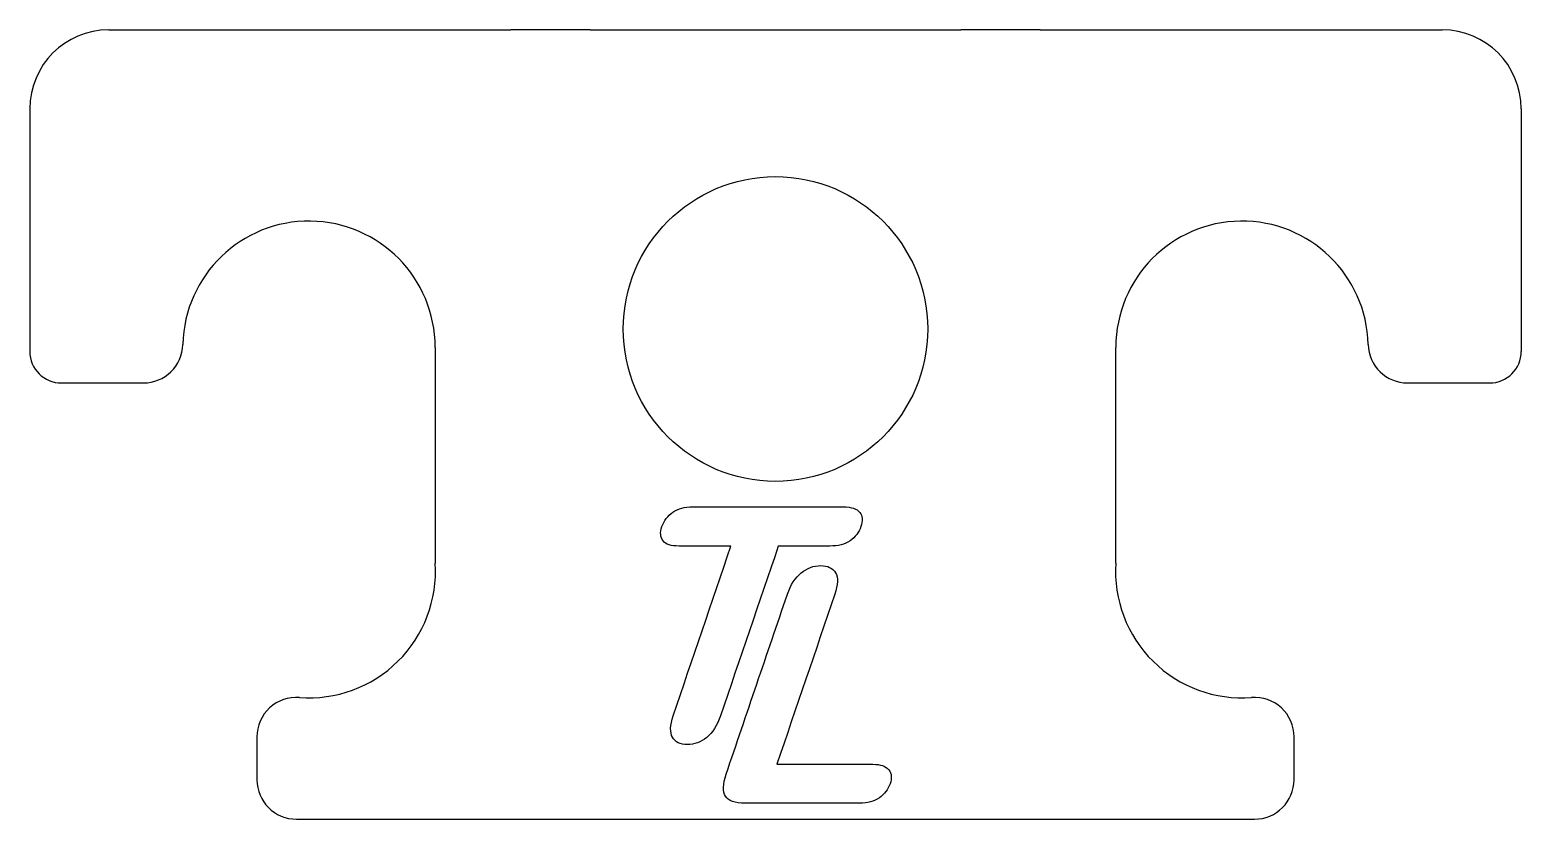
# Model space of a CAD drawing. Header units: millimetres. Extents: x 208.5 to 303, y 191.2 to 241.2.
import ezdxf

# ---------------------------------------------------------------- set-up
doc = ezdxf.new("R2010")
doc.units = ezdxf.units.MM
for name, color, linetype in [('Default', 7, 'Continuous'), ('SUPORTE_TUBO', 7, 'Continuous'), ('TRAVA_LATERAL_SU', 7, 'Continuous')]:
    doc.layers.add(name, color=color, linetype=linetype)

# ---------------------------------------------------------------- blocks, each defined once
blk = doc.blocks.new('SE')
at = {"layer": 'SUPORTE_TUBO', "color": 7, "linetype": 'Continuous'}
for p, q in [((45, 94.553), (29.63, 94.553)), ((27.63, 92.553), (27.63, 87.35)), ((50, 89.553), (50, 64.053)), ((5.216, 80.151), (2.5, 80.151)), ((0, 77.651), (0, 64.053)), ((29.885, 68.853), (16.22, 68.853)), ((0, 64.053), (0, 59.027)), ((50, 59.027), (50, 64.053)), ((0, 59.027), (0, 35.527)), ((50, 59.027), (50, 35.527)), ((0, 35.527), (0, 30.5)), ((50, 30.5), (50, 35.527)), ((0, 30.5), (0, 16.902)), ((50, 30.5), (50, 5)), ((16.22, 25.7), (29.885, 25.7)), ((2.5, 14.402), (5.216, 14.402)), ((27.63, 7.203), (27.63, 2)), ((45, 0), (29.63, 0))]:
    blk.add_line(p, q, dxfattribs=at)
blk.add_circle((31.05, 47.277), 9.65, dxfattribs=at)
for centre, radius, start, end in [((29.63, 92.553), 2, 90, 180), ((45, 89.553), 5, 0, 90), ((30.13, 87.35), 2.5, 180, 268.66416), ((29.885, 76.853), 8, 270, 88.66416), ((2.5, 77.651), 2.5, 90, 180), ((5.216, 77.651), 2.5, 355.59441, 90), ((15.694, 76.844), 8.008, 175.59441, 273.76575), ((15.694, 17.709), 8.008, 86.23425, 184.40559), ((29.885, 17.7), 8, 271.33584, 90), ((5.216, 16.902), 2.5, 270, 4.40559), ((2.5, 16.902), 2.5, 180, 270), ((30.13, 7.203), 2.5, 91.33584, 180), ((45, 5), 5, 270, 0), ((29.63, 2), 2, 180, 270)]:
    blk.add_arc(centre, radius, start, end, dxfattribs=at)

msp = doc.modelspace()

# ---------------------------------------------------------------- linework, layer by layer
at = {"layer": 'TRAVA_LATERAL_SU', "color": 7, "linetype": 'Continuous'}
msp.add_line((259.226, 208.545), (255.947, 208.545), dxfattribs=at)
for points, knots in [([(252.943, 208.545), (251.85, 208.545), (250.757, 208.545), (249.664, 208.545), (249.152, 208.545), (248.817, 208.653), (248.462, 209.106), (248.443, 209.401), (248.571, 209.776), (248.702, 210.159), (248.935, 210.465), (249.27, 210.691), (249.6, 210.915), (250.018, 211.026), (250.511, 211.026), (253.698, 211.026), (256.886, 211.026), (260.073, 211.026), (260.595, 211.026), (260.94, 210.908), (261.117, 210.682), (261.296, 210.454), (261.314, 210.15), (261.058, 209.401), (260.832, 209.106), (260.162, 208.653), (259.739, 208.545), (259.226, 208.545)], [0, 0, 0, 0, 0.149441, 0.149441, 0.149441, 0.196236, 0.196236, 0.243031, 0.243031, 0.243031, 0.296503, 0.296503, 0.296503, 0.355904, 0.355904, 0.355904, 0.791706, 0.791706, 0.791706, 0.843484, 0.843484, 0.843484, 0.895656, 0.895656, 0.947828, 0.947828, 1, 1, 1, 1]), ([(255.947, 208.545), (254.726, 204.963), (253.505, 201.382), (252.284, 197.8), (252.072, 197.181), (251.781, 196.727), (251.407, 196.421), (251.032, 196.115), (250.619, 195.978), (249.733, 195.978), (249.418, 196.126), (249.24, 196.431), (249.067, 196.729), (249.083, 197.19), (249.29, 197.8), (250.503, 201.383), (251.725, 204.963), (252.943, 208.545)], [0, 0, 0, 0, 0.402648, 0.402648, 0.402648, 0.461361, 0.461361, 0.461361, 0.504429, 0.504429, 0.547498, 0.547498, 0.547498, 0.597464, 0.597464, 0.597464, 1, 1, 1, 1]), ([(255.854, 194.723), (257.886, 194.723), (259.918, 194.723), (261.95, 194.723), (262.433, 194.723), (262.767, 194.605), (262.954, 194.369), (263.138, 194.137), (263.161, 193.837), (263.033, 193.483), (262.903, 193.123), (262.689, 192.823), (262.019, 192.37), (261.605, 192.261), (261.113, 192.261), (258.693, 192.261), (256.274, 192.261), (253.855, 192.261), (253.205, 192.261), (252.781, 192.399), (252.594, 192.695), (252.412, 192.983), (252.427, 193.453), (252.643, 194.093), (253.93, 197.894), (255.23, 201.689), (256.524, 205.488), (256.731, 206.098), (257.026, 206.551), (257.4, 206.847), (257.779, 207.146), (258.188, 207.309), (259.084, 207.309), (259.389, 207.152), (259.577, 206.856), (259.761, 206.565), (259.734, 206.098), (259.527, 205.488)], [0, 0, 0, 0, 0.159638, 0.159638, 0.159638, 0.188496, 0.188496, 0.188496, 0.212908, 0.212908, 0.212908, 0.244894, 0.244894, 0.276879, 0.276879, 0.276879, 0.466915, 0.466915, 0.466915, 0.503242, 0.503242, 0.503242, 0.541, 0.541, 0.541, 0.856213, 0.856213, 0.856213, 0.899149, 0.899149, 0.899149, 0.930741, 0.930741, 0.963034, 0.963034, 0.963034, 1, 1, 1, 1])]:
    msp.add_open_spline(points, degree=3, knots=knots, dxfattribs=at)
msp.add_open_spline([(259.527, 205.488), (258.311, 201.897), (257.078, 198.311), (255.854, 194.723)], degree=3, dxfattribs=at)

# ---------------------------------------------------------------- block references
at = {"layer": 'Default', "color": 7, "rotation": 90}
msp.add_blockref('SE', (303.047, 191.246), dxfattribs=at)

doc.saveas('drawing.dxf')
